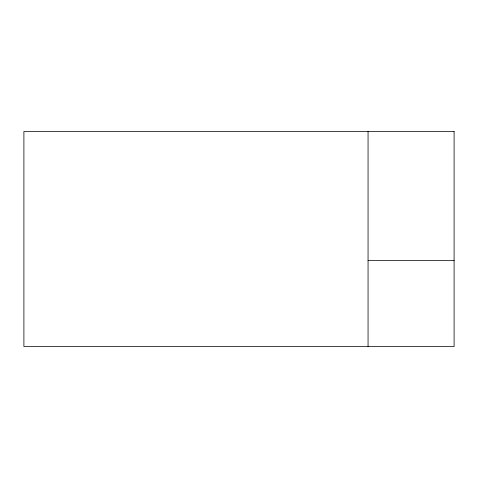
<?xml version="1.0" encoding="UTF-8"?>
<svg xmlns="http://www.w3.org/2000/svg" width="478" height="478" viewBox="0 0 478 478"><rect width="100%" height="100%" fill="white"/><g stroke="black" fill="none" stroke-linecap="round" stroke-linejoin="round"><path stroke-width="0.72" d="M368.06 260.51L454.1 260.51M368.06 131.45L368.06 346.55M454.1 131.45L23.9 131.45L23.9 346.55L454.1 346.55L454.1 131.45"/></g></svg>
